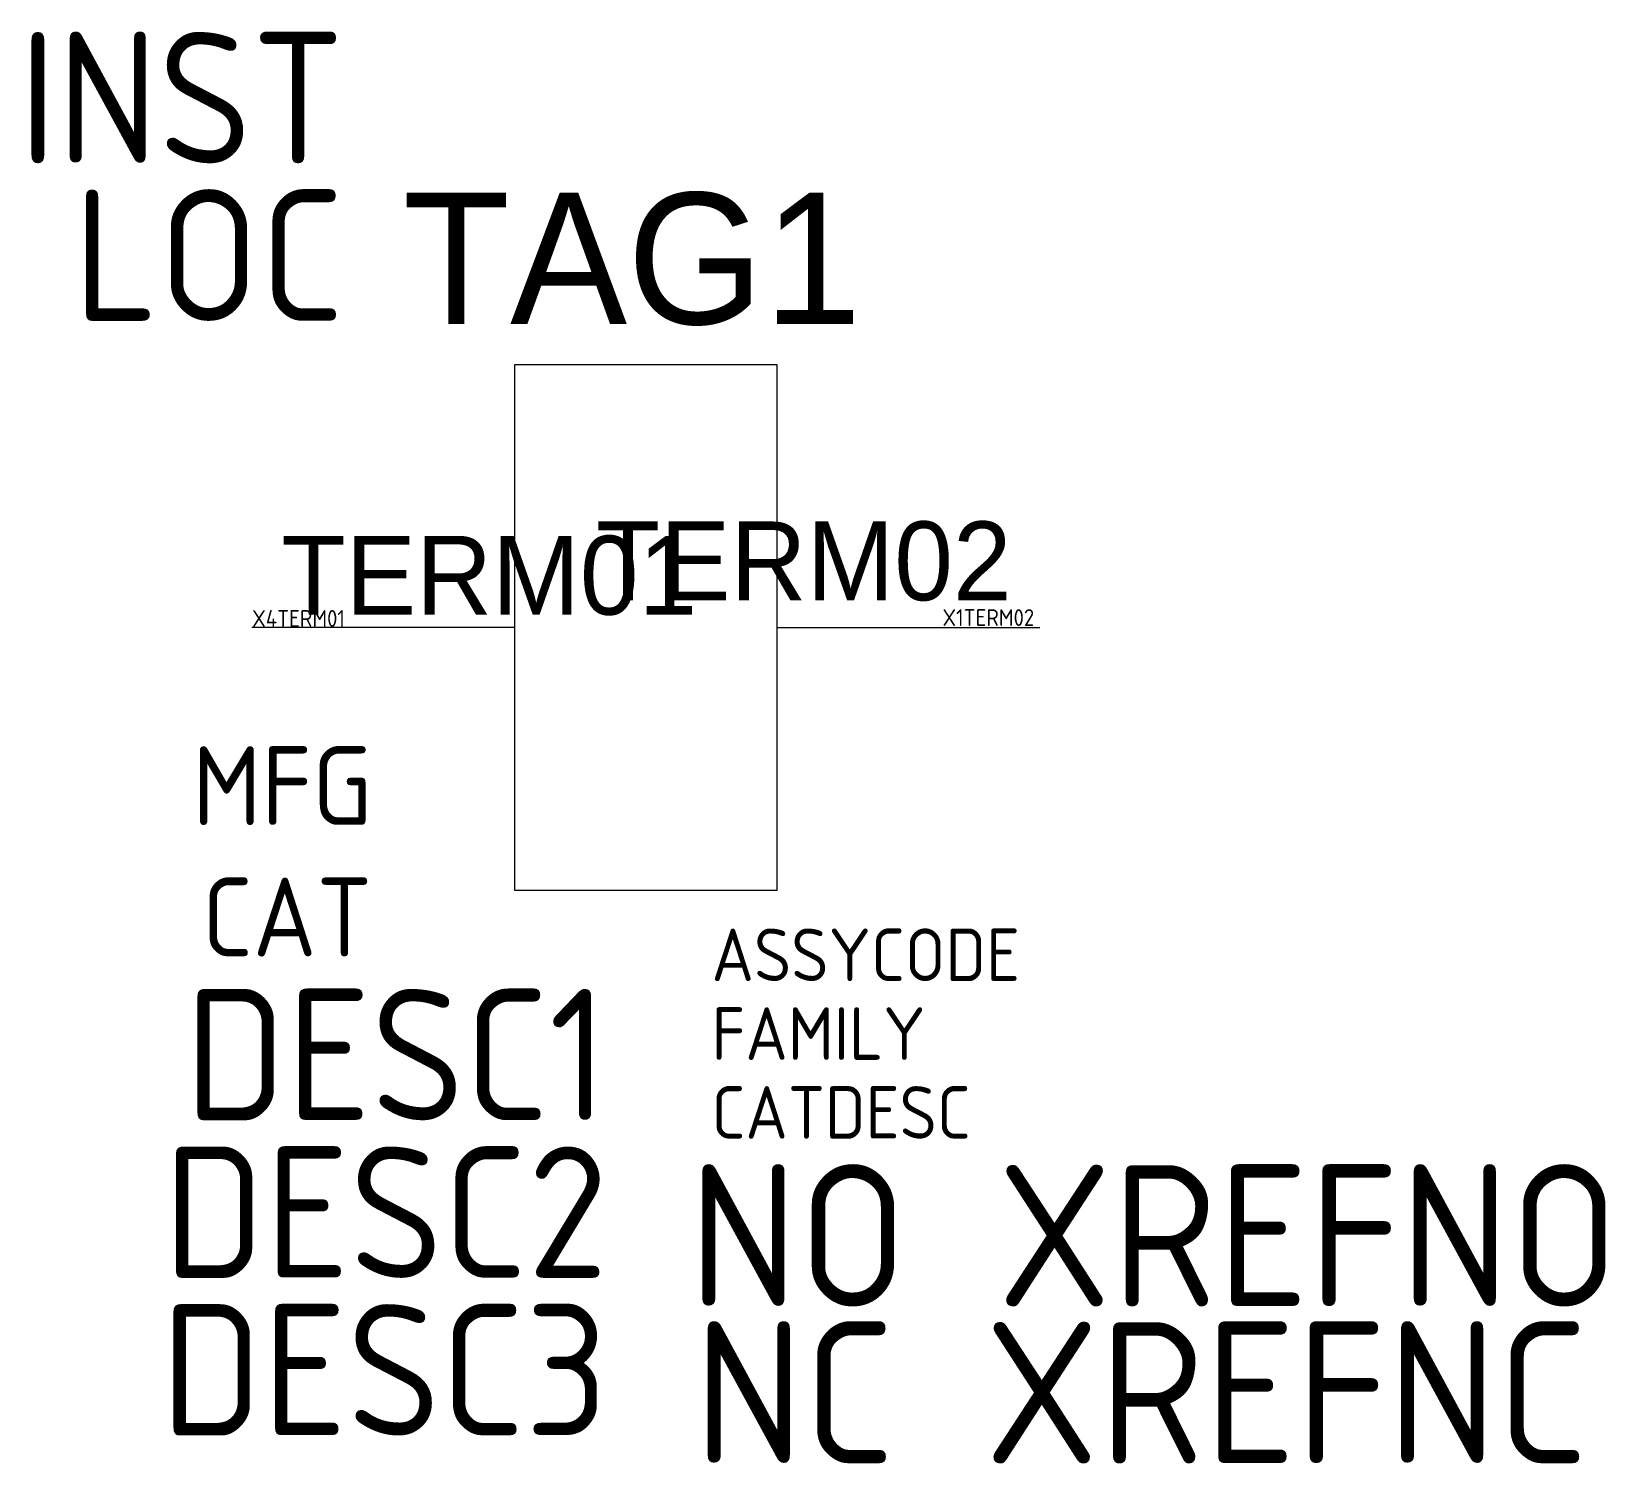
# Model space of a CAD drawing. Extents: x -12.5 to 17.5, y -11.2 to 16.1.
import ezdxf
from ezdxf.enums import TextEntityAlignment as Align

# ---------------------------------------------------------------- set-up
doc = ezdxf.new("R2010")
doc.units = 0
doc.header["$MEASUREMENT"] = 0
doc.styles.add('WD_IEC', font='isocp2.shx', dxfattribs={"width": 0.9, "height": 4})

msp = doc.modelspace()

# ---------------------------------------------------------------- linework, layer by layer
for p, q in [((-3.293, 4.762), (-8.293, 4.762)), ((1.707, 4.762), (6.707, 4.762))]:
    msp.add_line(p, q)
msp.add_lwpolyline([(1.707, 9.762), (-3.293, 9.762), (-3.293, -0.238), (1.707, -0.238)], close=True)

# ---------------------------------------------------------------- texts
at = {"style": 'WD_IEC', "flags": 1}
for tag, text, height, p in [('INST', '', 2.5, (-6.529, 13.596)), ('LOC', '', 2.5, (-6.529, 10.596)), ('X1TERM02', '', 0.32, (6.601, 4.789)), ('MFG', '', 1.5, (-6, 1)), ('CAT', '', 1.5, (-6, -1.5)), ('DESC1', '', 2.5, (-1.512, -4.619)), ('DESC2', '', 2.5, (-1.512, -7.619)), ('NO', 'NO', 2.7, (4.193, -8.163)), ('DESC3', '', 2.5, (-1.512, -10.619)), ('NC', 'NC', 2.7, (3.951, -11.152))]:
    msp.add_attdef(tag, text=text, height=height, dxfattribs=at).set_placement(p, align=Align.RIGHT)
for tag, p, s, height in [('TAG1', (-5.42, 10.534), 'K', 2.5), ('TERM01', (-7.73, 5.005), 'A1', 1.5)]:
    msp.add_attdef(tag, p, s, height=height)
msp.add_attdef('TERM02', text='A2', height=1.5).set_placement((6.169, 5.278), align=Align.RIGHT)
for tag, p, s, height in [('X4TERM01', (-8.286, 4.773), '', 0.32), ('ASSYCODE', (0.458, -1.969), '', 1), ('FAMILY', (0.458, -3.469), 'MS_ACKO', 1), ('CATDESC', (0.458, -4.969), '', 1), ('XREFNO', (5.893, -8.163), '', 2.7), ('XREFNC', (5.651, -11.152), '', 2.7)]:
    msp.add_attdef(tag, p, s, height=height, dxfattribs=at)

doc.saveas('drawing.dxf')
